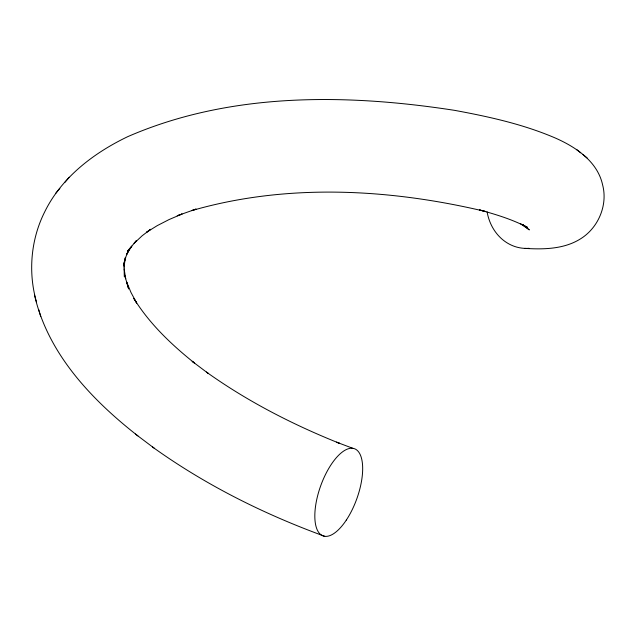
<?xml version="1.0" encoding="UTF-8"?>
<svg xmlns="http://www.w3.org/2000/svg" width="636" height="636" viewBox="0 0 636 636"><rect width="100%" height="100%" fill="white"/><g stroke="black" fill="none" stroke-linecap="round" stroke-linejoin="round"><path stroke-width="0.95" d="M124.1 267.08L125.252 257.826L123.519 265.339L126.023 256.411L129.1 249.558M129.044 249.479L126.572 254.384L131.811 246.124L127.439 251.307L136.581 240.424M524.891 248.382C544.623 249.63 566.04 249.129 582.846 237.315C599.048 225.931 607.706 204.371 602.65 185.044C597.633 161.695 576.264 147.314 555.753 138.211C523.523 124.274 488.957 116.682 454.557 110.346C346.119 93.572 230.113 92.109 127.78 136.637C93.691 152.958 61.477 177.428 44.607 212.074C30.735 239.708 27.968 272.701 36.602 302.339M55.491 193.583L59.864 188.399M64.952 182.278L69.205 177.237M136.549 240.448L134.117 243.326L142.098 235.813L150.565 229.373M150.637 229.294L146.447 232.347L157.172 225.677L169.073 219.563L182.063 214.022L177.206 215.739L196.071 209.085L191.698 210.627C287.146 183.017 389.852 188.741 485.689 211.542L479.48 209.92C495.929 214.443 512.401 219.436 527.546 227.41L520.534 223.769L529.343 229.882L522.864 224.731L525.694 226.933M352.765 448.285L336.563 442.179L339.449 443.292C292.687 424.57 247.507 401.396 206.454 372.092L208.449 373.586L192.167 361.328L194.68 363.204C171.482 344.656 149.524 323.811 133.799 298.395L136.708 303.094L130.984 292.457L126.62 281.931L128.631 288.935L124.982 276.286M324.718 536.307C264.552 514.389 206.66 485.562 154.437 448.372L152.449 446.877M34.519 295.096C47.97 353.918 91.775 399.837 137.917 435.914M135.412 434.038L154.437 448.372M576.407 149.365L580.668 152.807M582.759 154.413L587.147 157.959M124.664 275.197L125.705 278.814L124.131 268.901M38.724 309.613L40.736 316.617M124.012 263.161L124.298 276.62M529.088 248.31A46.341 40.76 -85.8 0 1 487.097 211.82M346.31 520.081A46.341 19.191 -70.2 0 0 354.594 448.762A46.341 19.191 -70.2 0 0 315.313 508.053A46.341 19.191 -70.2 0 0 346.31 520.081"/></g></svg>
